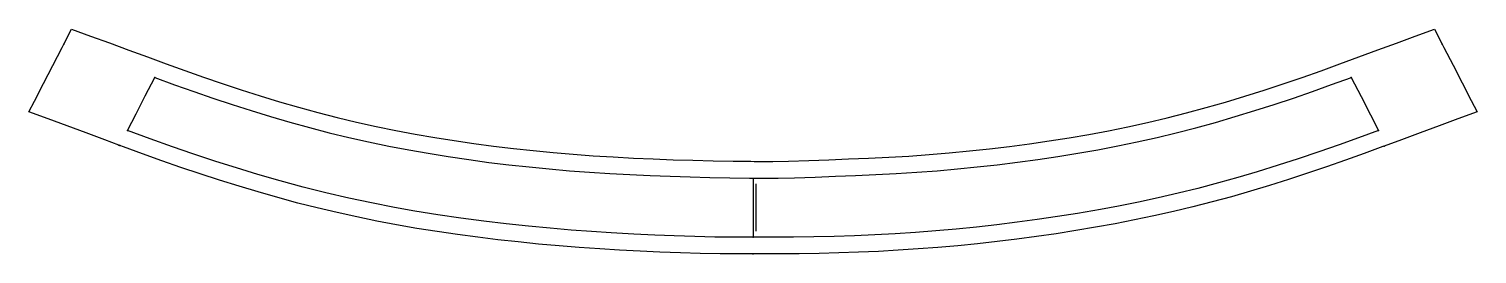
# Model space of a CAD drawing. Extents: x -3275 to -2173, y -193 to -22.
import ezdxf

# ---------------------------------------------------------------- set-up
doc = ezdxf.new("R2010")
doc.units = 0
for name, color, linetype in [('1', 1, 'Continuous'), ('14', 3, 'Continuous'), ('4', 2, 'Continuous'), ('7', 7, 'Continuous'), ('8', 6, 'Continuous')]:
    doc.layers.add(name, color=color, linetype=linetype)

msp = doc.modelspace()

# ---------------------------------------------------------------- linework, layer by layer
at = {"layer": '1'}
msp.add_lwpolyline([(-2724.381104, -192.857208), (-2724.381104, -192.857208), (-2734.447091, -192.841717), (-2749.530078, -192.722724), (-2764.562918, -192.484145), (-2779.560382, -192.090256), (-2795.188433, -191.513851), (-2810.315973, -190.826215), (-2825.93198, -189.989421), (-2841.087457, -189.045355), (-2856.686331, -187.932506), (-2871.989412, -186.699577), (-2887.564902, -185.296538), (-2903.101083, -183.741066), (-2918.644746, -182.021011), (-2933.861749, -180.16981), (-2949.363402, -178.103722), (-2964.838423, -175.846742), (-2980.17301, -173.405), (-2995.581546, -170.731176), (-3010.579125, -167.902838), (-3025.902188, -164.775252), (-3040.830423, -161.49258), (-3056.051177, -157.899346), (-3070.809067, -154.168777), (-3085.908437, -150.096569), (-3100.945817, -145.800649), (-3115.352058, -141.479706), (-3130.278431, -136.814111), (-3145.017124, -132.04256), (-3159.845654, -127.074002), (-3174.150114, -122.095056), (-3188.862099, -116.793148), (-3203.542003, -111.401268), (-3206.213074, -110.416164), (-3207.015686, -110.12043), (-3217.670869, -106.190919), (-3231.779869, -100.986118), (-3246.355125, -95.607762), (-3260.786864, -90.280971), (-3275.35675, -84.901695), (-3271.149813, -76.733892), (-3264.288462, -63.412683), (-3257.282473, -49.810836), (-3250.183129, -36.027598), (-3248.838501, -33.41697), (-3242.974548, -22.032053), (-3228.428447, -27.367373), (-3214.062087, -32.633629), (-3199.366534, -38.019108), (-3185.204694, -43.22118), (-3171.006043, -48.44678), (-3156.817357, -53.603248), (-3142.551153, -58.641708), (-3128.289306, -63.505978), (-3113.914323, -68.225022), (-3099.486646, -72.780971), (-3084.739585, -77.252457), (-3070.203247, -81.448407), (-3055.510391, -85.445366), (-3040.848087, -89.178829), (-3026.02871, -92.690875), (-3011.252001, -95.941619), (-2996.28287, -98.99248), (-2981.48719, -101.781418), (-2966.581199, -104.375016), (-2951.745982, -106.748206), (-2936.775441, -108.939056), (-2921.777786, -110.935904), (-2906.682113, -112.753282), (-2891.639861, -114.379059), (-2876.434665, -115.841076), (-2861.358678, -117.115676), (-2846.013096, -118.240139), (-2830.913013, -119.187363), (-2815.445688, -120.008671), (-2800.331162, -120.688493), (-2785.10324, -121.268893), (-2770.087994, -121.728734), (-2754.735481, -122.0776), (-2739.564296, -122.329095), (-2726.178894, -122.479439), (-2723.538596, -122.520787), (-2709.392137, -122.594714), (-2697.352889, -122.422316), (-2682.061757, -121.915046), (-2666.772667, -121.272549), (-2651.783595, -120.688979), (-2636.495083, -120.111102), (-2621.129741, -119.397128), (-2605.856131, -118.493595), (-2590.436196, -117.383405), (-2575.189895, -116.102137), (-2559.699593, -114.632231), (-2544.484862, -113.018769), (-2529.142065, -111.202446), (-2513.972288, -109.209308), (-2498.947897, -107.036294), (-2483.835992, -104.643759), (-2468.855068, -102.059209), (-2453.81605, -99.244164), (-2439.08234, -96.26448), (-2424.133875, -93.002232), (-2409.327252, -89.515363), (-2394.494713, -85.760764), (-2379.622154, -81.734693), (-2364.917015, -77.508906), (-2350.170978, -73.046027), (-2335.581482, -68.43724), (-2321.038941, -63.680856), (-2306.550997, -58.76272), (-2292.180553, -53.674017), (-2277.804985, -48.43603), (-2263.503917, -43.186662), (-2249.078442, -37.893485), (-2234.83092, -32.667522), (-2220.470475, -27.401847), (-2205.826874, -22.034194), (-2199.9646, -33.415663), (-2198.643774, -35.980215), (-2191.72129, -49.420175), (-2184.723984, -63.005365), (-2177.851213, -76.348867), (-2173.48938, -84.817429), (-2188.011374, -90.195042), (-2202.354254, -95.507183), (-2216.732093, -100.833073), (-2230.880966, -106.075021), (-2244.034576, -110.949135), (-2245.068254, -111.332233), (-2259.277845, -116.578351), (-2273.520995, -121.730955), (-2288.040667, -126.792422), (-2302.399565, -131.615373), (-2316.883857, -136.324511), (-2331.335194, -140.861792), (-2345.795222, -145.220337), (-2360.353646, -149.402146), (-2375.044849, -153.387934), (-2389.723309, -157.127349), (-2404.522735, -160.657556), (-2419.30693, -163.953422), (-2434.094384, -167.033457), (-2448.962808, -169.924908), (-2463.851481, -172.624908), (-2478.78742, -175.145098), (-2493.669368, -177.47303), (-2508.660969, -179.637402), (-2523.594003, -181.616879), (-2538.631348, -183.435998), (-2553.600571, -185.076878), (-2568.674608, -186.561378), (-2583.763888, -187.882127), (-2598.772111, -189.035061), (-2613.885881, -190.03713), (-2628.904821, -190.877827), (-2644.035821, -191.571994), (-2659.053618, -192.112592), (-2674.195371, -192.508789), (-2689.199174, -192.755037), (-2704.345604, -192.869513), (-2719.467062, -192.87282), (-2724.441528, -192.857132)], close=True, dxfattribs=at)
at = {"layer": '14'}
msp.add_lwpolyline([(-2724.40155, -180.157223), (-2724.40155, -180.157223), (-2738.416723, -180.179829), (-2753.440951, -180.012477), (-2768.786931, -179.687033), (-2784.381131, -179.211706), (-2799.195183, -178.630972), (-2815.210409, -177.863744), (-2832.298865, -176.884897), (-2847.266699, -175.889419), (-2862.81688, -174.715002), (-2878.875385, -173.347106), (-2895.368083, -171.7712), (-2912.220952, -169.972743), (-2929.359931, -167.937197), (-2946.710998, -165.650021), (-2964.20002, -163.096687), (-2981.752993, -160.262648), (-2997.117847, -157.539386), (-3014.623432, -154.144997), (-3032.072389, -150.443329), (-3049.453333, -146.430153), (-3066.754803, -142.101255), (-3084.137921, -137.406545), (-3101.083369, -132.519), (-3117.519436, -127.520554), (-3133.189076, -122.542062), (-3150.619093, -116.778438), (-3166.131245, -111.458063), (-3183.063129, -105.444526), (-3200.354004, -99.040899), (-3200.354004, -99.040899), (-3200.354004, -99.040899), (-3193.821966, -86.359051), (-3186.863558, -72.849392), (-3179.625854, -58.797464), (-3179.625854, -58.797464), (-3164.593167, -64.310016), (-3149.998023, -69.511763), (-3135.468432, -74.495336), (-3120.771672, -79.344345), (-3106.321679, -83.95145), (-3091.525495, -88.486832), (-3076.874655, -92.761919), (-3061.953967, -96.874758), (-3046.96973, -100.748237), (-3032.041988, -104.340811), (-3016.937861, -107.713015), (-3001.593521, -110.887589), (-2986.393351, -113.796184), (-2971.583713, -116.412435), (-2956.308156, -118.89437), (-2940.712611, -121.210039), (-2925.375855, -123.280013), (-2910.237229, -125.128365), (-2894.853781, -126.815273), (-2879.583791, -128.306478), (-2864.164579, -129.633224), (-2848.776453, -130.781614), (-2833.386213, -131.763568), (-2818.222004, -132.588158), (-2802.766959, -133.299645), (-2787.343911, -133.892495), (-2772.351597, -134.364969), (-2757.182999, -134.743609), (-2742.168502, -135.019888), (-2727.210466, -135.185666), (-2724.755554, -135.200605), (-2720.127436, -135.256678), (-2705.347763, -135.265984), (-2692.726299, -135.05397), (-2677.215277, -134.473441), (-2661.706349, -133.774915), (-2646.360634, -133.18646), (-2630.849643, -132.583423), (-2615.373028, -131.804661), (-2599.879947, -130.818032), (-2584.39936, -129.639422), (-2568.933319, -128.283571), (-2553.953188, -126.811329), (-2538.522342, -125.121993), (-2523.08026, -123.236636), (-2507.696979, -121.154819), (-2492.564561, -118.905012), (-2477.241958, -116.416232), (-2462.131539, -113.745195), (-2446.885476, -110.8232), (-2431.999413, -107.741941), (-2416.848416, -104.361173), (-2402.420496, -100.894784), (-2387.387801, -97.018743), (-2372.419034, -92.901285), (-2357.473206, -88.545569), (-2342.630913, -83.998399), (-2327.889329, -79.29841), (-2313.147982, -74.432749), (-2298.605467, -69.442057), (-2284.142216, -64.285779), (-2269.122314, -58.90275), (-2269.176483, -58.797479), (-2261.658588, -73.393543), (-2254.539498, -87.215226), (-2248.448486, -99.040899), (-2248.448486, -99.040899), (-2263.563622, -104.670184), (-2278.487473, -110.017832), (-2293.897079, -115.358283), (-2309.641664, -120.628768), (-2324.827552, -125.528205), (-2340.871547, -130.494912), (-2355.415818, -134.794332), (-2370.255248, -138.959664), (-2385.857499, -143.069162), (-2400.901891, -146.766843), (-2416.006588, -150.232267), (-2431.165355, -153.475242), (-2446.371956, -156.505574), (-2460.026996, -159.047164), (-2477.493491, -162.063488), (-2492.812094, -164.498242), (-2508.160905, -166.745123), (-2523.537283, -168.807025), (-2538.938451, -170.686822), (-2554.361785, -172.387411), (-2569.804511, -173.911668), (-2585.263965, -175.262484), (-2600.737487, -176.442747), (-2616.222301, -177.455337), (-2631.715782, -178.303145), (-2647.215155, -178.989053), (-2662.717798, -179.515949), (-2678.220932, -179.886718), (-2693.721898, -180.104246), (-2710.127234, -180.181911), (-2724.40155, -180.157223)], close=True, dxfattribs=at)
at = {"layer": '4'}
for p in [(-3248.838501, -33.41697), (-2199.9646, -33.415663), (-3179.625854, -58.797464), (-2269.176483, -58.797479), (-3200.354004, -99.040899), (-3200.354004, -99.040899), (-2248.448486, -99.040899), (-3207.015686, -110.12043), (-3206.213074, -110.416164), (-2244.034576, -110.949135), (-2724.40155, -180.157223), (-2724.40155, -180.157223), (-2724.441528, -192.857132), (-2724.381104, -192.857208)]:
    msp.add_point(p, dxfattribs=at)
at = {"layer": '7'}
msp.add_line((-2722.257385, -139.723883), (-2722.257385, -175.667915), dxfattribs=at)
at = {"layer": '8'}
msp.add_lwpolyline([(-2724.40155, -135.175524), (-2724.40155, -150.908206), (-2724.40155, -165.924123), (-2724.40155, -180.157223)], dxfattribs=at)

doc.saveas('drawing.dxf')
